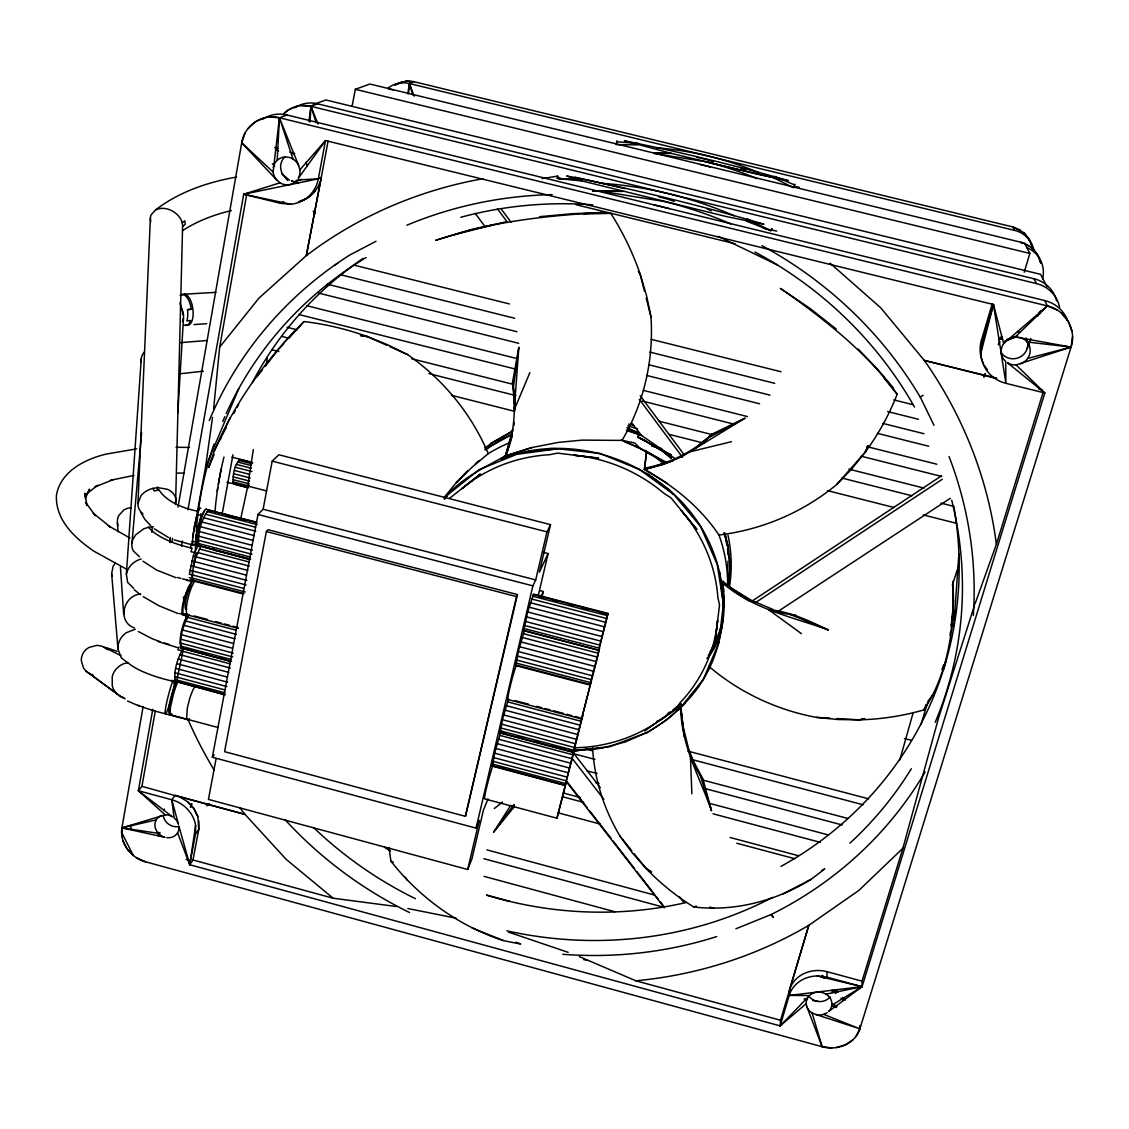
<?xml version="1.0" encoding="UTF-8"?>
<svg xmlns="http://www.w3.org/2000/svg" width="1129" height="1129" viewBox="0 0 1129 1129"><rect width="100%" height="100%" fill="white"/><g stroke="black" fill="none" stroke-linecap="round" stroke-linejoin="round"><path stroke-width="1.5" d="M177.817 412.904L183.491 318.195L183.505 314.398L179.92 302.812M178.015 507.048L241.705 142.847C244.132 125.601 262.549 113.083 279.442 117.769L1047.387 305.931C1065.197 309.713 1076.981 329.753 1071.068 347.097L859.889 1028.829C855.105 1044.099 836.73 1051.014 822.11 1046.696L145.599 861.822C131.049 857.969 119.448 843.278 121.904 827.896L143.143 706.5M507.965 699.543L581.491 718.947L597.523 657.473L599.513 647.933L589.874 685.049L515.882 665.63L518.31 651.546L524.35 630.815L598.638 650.219L523.757 630.518L527.638 611.96L533.622 594.108L608.037 613.442L599.231 648.455M951.098 626.651L952.735 612.652L952.89 581.379A383.352 361.139 22.7 0 1 953.426 599.781C952.777 638.054 945.354 677.569 923.889 709.929A257.539 255.281 -9.8 0 1 859.423 719.85L837.76 719.512L816.253 717.381A227.564 216.458 -2 0 1 708.871 666.392M514.951 410.25L514.245 393.061L512.58 382.054L518.818 347.45L514.274 409.672C514.132 425.435 511.254 441.199 505.439 455.876C483.988 467.773 460.83 478.414 444.755 497.96M665.037 463.215A154.25 145.683 22.7 0 0 646.635 451.402L622.037 440.409L582.381 440.112L558.615 442.356L532.084 447.507L505.369 456.031L506.229 454.662L501.107 459.037C580.645 427.298 679.418 469.156 711.905 548.412C727.217 585.499 727.344 628.416 710.861 665.136C697.75 694.363 674.281 716.746 646.903 732.707L667.041 719.653L684.611 703.946M152.768 709.224L138.387 790.737L172.525 816.831A12.49 10.994 33.7 0 0 165.173 814.828L138.387 790.737L141.944 786.334L179.582 796.862L187.597 801.717L193.906 808.547L197.9 816.662L198.76 829.476L193.017 860.002L189.728 864.743L780.167 1025.894L806.191 1003.695A12.927 11.403 9.7 0 1 808.209 996.949L780.167 1025.894L780.534 1020.249L808.816 925.3L858.802 890.471L902.89 848.26L938.411 718.467L974.496 605.37M529.91 372.528L514.274 409.672L514.358 404.168A148.901 140.8 44.4 0 0 513.342 387.572L512.58 382.054L514.358 404.168M727.64 576.792L727.993 561.169M728.149 554.212L728.304 547.269L725.03 533.142M175.559 504.522L182.602 226.308C182.7 219.28 177.366 213.48 171.382 210.488A18.064 13.717 33.2 0 0 159.034 208.682L155.576 209.938L151.117 214.806A15.651 11.897 33.3 0 0 150.778 221.623M187.978 509.814L243.695 194.216L280.571 203.361L290.633 204.208A33.955 31.894 62.1 0 0 318.322 178.805L325.491 140.56L298.324 178.241A14.155 13.294 62.1 0 0 299.862 169.858L325.491 140.56L993.478 304.52L982.188 342.708L980.861 353.151A35.14 33.334 -21 0 0 1005.911 383.338L1044.847 392.991L1007.477 362.762A14.649 13.887 -21 0 0 1016.086 364.893L1044.847 392.991L862.062 986.675L826.978 977.178L827.12 971.716L862.02 981.157L862.062 986.675L828.63 1011.513A12.927 11.403 9.7 0 0 827.642 995.312A12.927 11.403 9.7 0 0 809.437 995.552L789.185 995.425L780.167 1025.894M157.51 490.438L157.623 486.938M143.03 513.85A18.854 14.677 -10 0 1 137.936 503.506L150.397 218.08M134.379 627.922C116.71 621.867 123.329 594.997 140.702 594.066M179.045 647.016L177.916 649.824L183.025 650.939L176.576 681.464L171.453 680.364L171.848 680.999A59.498 17.104 11 0 1 130.908 665.108L121.269 657.812L118.023 649.316L111.644 573.828L113.055 566.321L115.229 563.188M277.212 160.304L279.442 117.769L287.034 115.003L1044.734 300.54A34.872 33.009 -22.9 0 1 1067.611 320.565M310.023 122.073L310.912 106.309L317.701 103.84L1034.023 278.764A32.939 31.259 -24.6 0 1 1056.631 300.836M598.342 650.756L608.037 613.442M831.861 1005.177L862.062 986.675L789.185 995.425L789.496 989.907L808.816 925.3A425.986 401.712 22.7 0 1 635.867 980.791L579.389 956.644M170.352 537.432L170.027 542.696A18.487 15.227 -19.4 0 0 170.013 538.561M139.516 556.766L133.377 550.966A18.501 15.227 -19.4 0 1 133.222 538.773L135.692 534.864L143.566 528.908L148.421 527.271L150.665 529.614A60.966 26.362 8.3 0 0 192.128 548.087L190.942 551.756L196.206 552.744L192.636 570.949L192.071 581.379L186.864 580.405L187.569 579.996A59.809 26.659 8.1 0 1 182.475 578.838M951.394 631.421L953.426 599.781M133.674 588.35L127.662 582.381L126.363 574.195L141.294 358.401M240.929 460.11C234.79 460.815 231.671 477.962 233.816 484.143L248.479 487.911M408.599 93.651L409.319 83.518L413.948 81.697L1012.882 226.957L1023.961 232.673L1030.932 242.791M953.836 625.664L958.902 553.563M151.836 532.338L152.232 527.102M565.05 785.53L574.548 748.95L565.05 785.53L492.413 766.182L494.615 753.184L500.655 732.34L505.75 733.681M728.177 587.249L730.11 564.768L728.304 547.269L723.957 532.676M131.966 542.95L141.619 432.59M121.876 836.391L121.904 827.896L165.173 814.828M246.729 194.386L219.689 347.097L213.635 408.74M568.48 750.319L573.56 751.66L573.222 752.436L500.147 733.06L502.419 719.709L508.459 698.893A19.038 1.228 -75.3 0 1 509.786 688.083A19.038 1.228 -75.3 0 1 516.362 665.052L515.882 665.63M242.975 593.953L193.708 581.026L192.325 578.062L192.579 571.429M224.502 694.787L175.207 681.267C173.457 669.92 177.888 658.094 183.152 648.159M230.725 661.594L181.007 647.947C179.186 636.53 183.717 624.577 189.009 614.599A18.812 4.163 -74.7 0 1 187.019 603.041A18.812 4.163 -74.7 0 1 194.936 580.659M513.921 425.506L514.203 422.472M249.707 559.659L198.831 545.632C197.561 533.467 200.99 519.834 208.456 510.11L256.41 522.092M177.606 832.793L189.728 864.743L195.486 834.077L195.613 825.525A29.989 26.39 33.7 0 0 171.777 799.769L138.387 790.737M269.267 116.964L279.442 117.769L273.119 172.017A14.155 13.294 62.1 0 0 276.704 179.977L280.048 182.813A14.155 13.294 62.1 0 0 297.167 180.019L318.322 178.805L321.285 177.309L328.102 141.012M731.437 441.707L690.863 451.586L712.498 433.889L744.942 418.224L682.029 456.61L663.527 464.485L644.405 469.452L646.635 451.402L644.405 469.452C673.561 485.625 700.248 507.189 718.975 535.019A154.25 145.683 22.7 0 1 727.683 585.274M204.702 510.802A18.995 4.29 -75.1 0 0 196.629 532.733A18.995 4.29 -75.1 0 0 198.224 545.942A18.911 4.234 -74.9 0 0 193.285 556.117L189.347 574.308L192.099 575M741.287 594.602A157.651 156.804 -50.9 0 1 722.856 581.252L722.715 583.016C725.679 608.616 725.072 638.308 706.895 658.546M950.068 635.401L950.477 631.901M212.534 417.363L205.577 466.884L192.523 538.096M308.965 121.495L310.912 106.309C301.528 104.009 291.183 106.592 284.099 113.21M514.274 409.672L515.007 404.055M513.342 387.572L518.818 347.45M1016.086 364.893L1071.068 347.097L1072.55 336.569M407.837 93.862L409.319 83.518L1014.618 230.401A27.788 26.475 -28.9 0 1 1033.981 250.412M195.613 825.525L189.728 864.743L178.862 825.991A12.49 10.994 33.7 0 1 166.81 837.676M728.939 587.362L730.11 564.768L727.499 549.117M240.731 518.691L247.787 486.063L253.333 449.61M266.289 364.582L267.347 357.639M217.191 491.157L217.784 487.686M218.377 484.214L221.185 468.902M171.947 541.737L172.554 538.265M181.543 546.224L182.461 541.031M141.944 786.334L155.308 710.861M573.222 752.436L590.792 682.608M222.215 513.737L232.969 454.747M483.113 178.664A425.986 401.712 22.7 0 0 306.34 255.591L321.285 177.309L306.34 255.591L258.922 298.155L219.689 347.097M216.105 758.646L208.442 799.388L467.702 869.499L479.232 820.388L476.057 828.136L212.351 757.249L257.962 514.499L263.128 509.235L272.188 461.14L278.891 454.775L550.529 524.646L539.352 572.177L548.144 553.549L543.049 552.236M266.359 531.533L224.586 751.66L465.43 816.338L517.477 594.574L268.067 529.727L266.359 531.533L516.489 596.606L517.477 594.574M352.079 106.324L355.31 89.304L369.86 84.026L1024.525 243.13L1029.846 253.432L1024.215 272.272M656.753 721.459L661.326 719.653L680.561 706.091L683.017 726.187L688.521 748.414L692.557 759.182L703.085 779.532L711.468 810.58C699.373 776.117 679.206 741.781 680.985 704.03L672.785 709.943M190.476 548.045L191.493 543.063M999.236 343.738L999.687 341.607L998.248 344.797M137.936 503.506L140.885 495.871A19.461 15.143 -10 0 1 152.937 488.363L157.933 487.643L167.402 489.294A18.854 14.677 -10 0 1 176.152 501.925M465.43 816.338L516.489 596.606M476.057 828.136L532.888 585.866L535.696 579.925L546.972 531.9L550.529 524.646M538.279 595.435L548.144 553.549M542.118 596.606L543.317 591.511L539.902 590.636M193.299 566.829L196.009 556.865L200.934 546.309L199.72 546.591M157.693 835.629L158.526 832.313M980.861 353.151L993.478 304.52L1003.639 343.498A14.649 13.887 -21 0 0 1005.699 361.449L1005.911 383.338L993.478 304.52M720.782 630.674L718.975 637.278L713.528 648.498L708.32 655.3M505.369 456.031L512.735 429.161M899.813 759.859L913.206 712.554M983.585 363.947A34.943 33.15 -21.2 0 1 981.454 340.252L992.193 303.913M574.209 749.712L582.762 715.673L582.451 716.365M565.403 784.683L556.964 818.229L484.778 798.909A18.784 1.171 -75.1 0 1 486.909 786.236A18.784 1.171 -75.1 0 1 492.95 765.391L492.413 766.182M946.412 659.844L943.392 669.807M126.363 574.195C127.76 566.744 134.012 560.887 141.21 558.968M920.996 724.465L928.179 700.855M951.267 624.972L955.882 609.801M862.02 981.157L902.89 848.26M975.047 603.789L996.385 544.277L1043.252 391.932M185.481 615.122A18.826 4.191 -74.6 0 1 185.41 595.675L188.515 586.755L193.271 579.318M182.432 321.567L183.491 318.195M952.311 585.302L959.297 563.667M158.879 835.77L159.979 832.468M276.704 179.977L241.705 142.847L245.035 133.095M190.773 807.15L191.902 803.876M190.42 807.066L191.563 803.777M514.118 805.203L513.046 808.237L493.641 832.115L510.703 805.4M1027.235 348.409L1030.862 338.502M1039.908 313.749L1041.107 310.447M925.413 705.95L925.907 704.609M941.925 669.539L943.773 664.586M214.129 454.507L208.71 467.533A383.352 361.139 22.7 0 1 214.383 450.852C234.776 402.051 266.67 358.74 304.011 321.553A244.344 202.599 25.8 0 1 367.504 336.625L387.896 344.881L407.625 354.633A216.218 200.158 39.8 0 1 488.292 453.632A154.25 145.683 22.7 0 1 509.729 442.695M186.807 591.215L185.198 595.491A18.84 4.46 -71.5 0 0 184.479 615.051L179.596 613.47M514.147 805.33L513.046 808.237L514.316 805.259M924.905 707.276L923.889 709.929M467.702 869.499L471.936 858.901L483.381 810.255L488.038 798.895M556.964 818.229L566.419 781.847L566.052 782.665M220.211 439.844L221.566 436.598M205.577 466.884L238.741 388.672M836.787 484.44L865.294 452.08L868.088 445.772L865.294 452.08L851.689 468.958L836.787 484.44A228.34 225.546 13.3 0 1 718.975 535.019M319.944 182.277C316.557 191.761 308.457 199.353 298.649 201.795M1037.636 316.275L1039.767 311.548M541.172 596.267L543.317 591.511M983.811 376.705L985.25 373.516M983.994 377.086L985.448 373.911M186.878 591.003L192.551 580.955M85.268 498.482L89.572 489.139L88.062 492.131M579.262 179.045L558.813 178.777L557.655 176.11L556.992 178.424L582.465 181.035L726.399 216.57L763.91 224.219C699.161 205.069 632.96 188.952 566.673 175.983L582.465 181.035M214.383 450.852L230.147 417.857M855.937 1036.493L859.889 1028.829L859.875 1025.442M222.244 434.961L226.35 427.341M233.745 413.609L235.382 410.547M237.034 407.498L238.671 404.45M1000.492 339.561L1001.606 337.642L998.798 339.688M195.486 834.077L198.76 829.476L198.887 820.952M500.147 733.06L500.655 732.34M444.558 499.06L447.578 494.911L479.091 469.692L516.63 454.338L557.909 448.749L600.049 453.449L639.451 469.495L673.745 494.403L700.516 526.368L717.197 564.232L723.393 604.015L718.834 642.937L703.325 679.348L678.839 709.802L699.345 685.628M493.641 832.115L513.667 805.033M212.351 757.249L214.129 754.878M171.777 799.769L178.453 824.198A12.49 10.994 33.7 0 0 174.134 817.961L171.777 799.769L175.178 795.324L245.064 814.432L286.131 859.324L333.126 898.218L395.969 906.474M928.532 700.502L932.794 694.984M444.389 499.004L447.578 494.911L444.417 498.171M256.904 376.832L262.154 370.157M265.301 366.163L277.889 350.145M1003.639 343.498L1047.387 305.931L1057.337 310.108M443.866 497.776L455.467 483.607L471.866 467.392L488.292 453.632M289.377 337.599L304.011 321.553M279.032 348.889L283.633 343.865M456.271 482.591L467.759 470.581M283.859 342.666L299.721 326.309M1006.758 340.196A14.649 13.887 -21 0 1 1015.225 336.978L1047.387 305.931L1044.734 300.54M695.45 448.382A152.161 149.24 34.2 0 0 708.447 437.756L712.498 433.889C693.813 452.052 669.412 462.622 644.588 469.41L667.422 483.537M247.787 128.791L255.112 121.904L264.271 117.811M283.21 114.593L287.853 110.233L296.546 106.366M315.076 191.14L307.737 197.857L300.173 201.145M690.863 451.586L695.055 447.832M475.281 463.878L479.049 460.533M485.075 450.019L500.768 439.534L512.425 433.875M449.652 498.228L480.389 474.025L461.916 488.645A154.391 145.246 22.8 0 1 549.498 454.719L557.627 453.124L598.666 458.176L574.012 455.227A154.391 145.246 22.8 0 1 663.866 493.274L670.936 497.79L696.903 529.459L681.309 510.562A154.391 145.246 22.8 0 1 717.846 597.283L719.54 605.003L714.869 643.431L717.607 620.498A154.391 145.246 22.8 0 1 680.434 702.337L676.003 708.546L644.744 730.985M494.276 808.533L502.49 802.126M85.776 494.573L97.687 485.315L94.991 486.881L113.154 479.684M485.145 449.3L488.321 446.844L485.47 448.905M206.692 805.908L209.5 803.777M999.052 338.573L1001.86 336.47M182.602 226.308L185.184 224.403L184.874 220.832L182.263 222.766M933.993 425.294L920.333 397.267L923.127 395.206M667.324 713.895L670.061 711.919M155.576 209.938C178.961 191.817 207.736 182.192 236.554 177.027M484.807 447.705L491.863 443.471M821.827 870.586L824.72 868.836A383.352 361.139 22.7 0 1 810.749 879.519C776.131 900.886 734.372 911.893 693.7 906.954A247.604 243.525 -14.5 0 1 645.802 868.187L632.24 852.748L620.047 836.222A218.73 201.385 7.5 0 1 592.584 747.948M852.974 1039.781L845.466 1044.847L836.462 1047.557M751.759 601.291L941.558 475.803M755.357 602.717L942.235 479.289M778.516 611.099L950.336 498.284M182.446 230.725C197.265 220.959 214.143 214.679 231.332 210.573M827.176 1012.699L823.69 1014.364A12.927 11.403 9.7 0 1 815.745 1014.463L812.076 1012.882A12.927 11.403 9.7 0 1 807.037 1007.223L806.191 1003.695M491.284 443.302L512.665 431.08M512.806 430.982L490.536 443.584L487.587 447.945L512.185 434.312M708.447 437.756L744.942 418.224M376.028 241.253L349.807 254.999A399.595 377.072 22.6 0 0 209.246 420.581M783.103 893.886L810.749 879.519M280.571 203.361L283.704 201.752M226.943 482.337L234.62 483.918M176.124 681.902L177.366 681.309A18.572 3.994 -74.1 0 0 169.505 703.748A18.572 3.994 -74.1 0 0 171.65 714.092M401.995 81.754L394.713 84.985L405.946 81.076L413.948 81.697L405.946 81.076M1004.697 341.156L1017.737 336.329M735.91 928.786L771.079 914.546A399.595 377.072 22.6 0 0 925.032 772.053M313.142 104.588L325.886 99.959L1040.613 274.347L1047.049 286.822M696.283 906.037L693.7 906.954M532.084 447.507L505.439 455.876L512.1 435.752A154.842 127.916 46.5 0 1 511.084 439.675M290.633 204.208L243.695 194.216L280.048 182.813M644.405 469.452L672.884 460.914M506.371 221.736L471.273 229.526L435.667 240.322A383.352 361.139 22.7 0 1 453.971 234.761C502.588 220.183 553.182 215.202 603.648 212.45L610.845 213.409A254.096 220.522 51.1 0 1 640.214 274.333L646.508 295.558L650.996 316.939A225.038 215.71 48.3 0 1 622.037 440.409M602.082 748.075L625.268 741.951L647.1 732.425L609.759 746.706L573.334 750.616L602.082 748.075L574.802 750.785M1027.672 358.429L1071.068 347.097L1015.225 336.978M135.198 629.22L126.081 632.776L122.454 636.079A18.191 16.766 -36.7 0 0 118.037 649.316M453.971 234.761L491.242 225.363M859.423 719.85L864.56 718.608L859.423 719.85L836.984 718.566M161.56 815.491A12.49 10.994 33.7 0 0 155.012 826.64A12.49 10.994 33.7 0 0 164.933 837.309L121.904 827.896L156.254 819.837M826.033 994.169L862.062 986.675L817.311 975.964A31.019 27.364 9.7 0 0 789.185 995.425M243.695 194.216L318.322 178.805M110.43 480.277L134.097 475.38M542.061 178.608L557.655 176.11M179.525 373.812L203.347 371.215M128.381 662.723L125.22 663.231A18.332 17.542 -39.9 0 0 112.237 676.483L112.251 685.91A18.925 18.12 -40 0 0 120.845 696.635L125.107 698.809M573.998 748.174L577.117 747.694A154.391 145.246 22.8 0 0 663.4 717.592M1006.955 339.448L1011.161 338.531A13.83 13.139 -22.8 0 0 1014.929 336.414M180.598 342.637L207.313 340.478M148.421 527.271L153.445 526.693M524.83 451.91L557.909 448.749L549.654 448.552M184.083 294.203L215.907 292.355M539.549 216.683L572.883 213.649L603.648 212.45M194.061 324.573L206.692 323.684M136.68 448.862L106.394 454.041C85.014 459.122 60.684 471.301 56.45 495.137C55.067 520.06 75.333 538.547 94.116 551.319L126.448 569.157M583.27 213.988L610.845 213.409M801.392 633.637L768.482 609.618C789.665 611.255 809.338 620.978 828.376 629.968C792.332 616.928 752.422 608.997 722.715 583.016L751.491 600.346L773.196 609.547M653.889 153.304L671.261 153.346L757.277 174.162L788.324 180.626C734.344 165.173 679.404 151.865 624.337 140.8L671.261 153.346L653.804 153.149M592.796 190.999L622.827 191.351L593.05 191.182M177.451 473.079L184.394 473.107M637.645 144.879L616.222 144.611L616.815 140.927L617.337 141.831L638.915 143.496M176.025 447.267L189.489 447.437M574.633 750.517L578.104 750.658M817.311 975.964L826.978 977.178M816.253 717.381L830.069 718.171M301.274 105.561L310.912 106.309L1036.394 283.562A33.376 31.654 -24.2 0 1 1059.637 307.554M999.236 338.686L1002.707 339.067M1027.192 342.002L1071.068 347.097M807.037 1007.223L822.11 1046.696L831.678 1047.938M768.482 609.618A152.669 146.474 -0.1 0 0 790.441 614.543L796.03 615.277M121.904 827.896L158.342 833.315M224.671 513.907L225.687 514.259A19.01 4.121 -75.1 0 1 226.322 515.84M367.504 336.625L360.56 335.525L367.504 336.625L386.753 345.262M202.43 515.445L197.279 514.626A18.995 2.314 -79.2 0 0 192.876 537.418A18.995 2.314 -79.2 0 0 194.371 544.178L197.575 544.742M653.79 153.403L705.498 161.687L781.917 179.68M599.767 191.027L664.021 201.456A393.174 371.695 22.6 0 1 730.9 223.994M583.707 959.622L587.207 960.257M804.046 998.911L807.517 999.532M812.725 1000.449L818.158 1001.465A12.772 11.29 9.5 0 0 830.14 996.78M407.837 908.52L456.201 918.216M818.158 1001.465L816.196 1001.07A12.772 11.29 9.5 0 1 808.463 995.552M763.26 228.312L776.724 231.092M795.818 186.595L799.12 187.287M621.119 440.084L634.823 443.048L640.58 448.735L655.3 457.273L663.471 463.356M193.567 545.293L174.12 539.86M515.798 942.292L520.667 943.971A383.352 361.139 22.7 0 1 503.252 940.528C459.037 926.175 419.607 897.71 390.93 861.159A238.713 221.072 -18.7 0 1 389.152 847.484M574.816 177.126L625.029 188.628M184.719 613.71L188.021 614.472A18.727 4.996 -76.1 0 0 180.146 643.163L181.303 648.06L182.461 648.78M174.685 679.432L225.01 692.825M355.31 89.304L1029.846 253.432M576.086 204.716L735.05 243.751M996.611 378.159L924.284 360.391L880.648 307.723L830.097 263.198M174.586 676.539L224.713 689.861M1038.708 389.011L1042.081 389.844M353.871 265.089L509.362 303.927M651.193 339.335L781.056 371.751M893.829 399.92L912.627 404.605M341.861 275.053L514.655 318.265M649.81 352.079L774.706 383.324M887.62 411.563L918.413 419.268M327.156 284.155L516.969 331.714M648.639 364.723L770.049 395.15M882.92 423.431L923.959 433.719M996.639 378.554L924.284 360.391A425.986 401.712 22.7 0 1 996.385 544.277M318.773 293.131L518.677 343.301M646.818 375.477L759.591 403.773M877.473 433.367L928.73 446.237M307.003 305.761L516.969 358.585M643.29 390.366L747.412 416.559M866.903 446.618L936.887 464.231M298.748 314.483L515.882 369.183M642.401 401.063L733.017 423.897M861.258 456.215L941.614 476.452M174.939 672.757L226.887 686.573M286.978 327.241L297.223 329.823M411.662 358.726L512.439 384.17M659.336 421.272L712.286 434.651M848.923 469.156L924.086 488.137M282.137 336.484L288.953 338.22M428.921 373.614L515.967 395.63M628.613 424.123L633.736 425.407M669.582 434.482L703.72 443.118M841.966 478.075L911.95 495.772M940.965 503.111L952.918 506.145M272.075 349.835L278.919 351.571M451.544 395.333L514.782 411.365M651.518 446.026L661.777 448.622M827.571 490.649L894.224 507.542M923.282 514.909L955.755 523.136M189.785 570.216L246.037 584.949M189.347 577.582L191.817 578.203M509.856 901.408L486.867 895.17M272.188 461.14L546.972 531.9M251.852 462.297L231.897 457.146M239.616 459.418L252.741 462.805M175.701 668.368L227.719 682.184M242.566 460.533L249.1 462.213M238.685 460.336L251.823 463.737M237.626 462.043L250.779 465.43M236.525 464.414L251.344 468.225M235.467 467.279L251.936 471.527M234.507 470.454L249.34 474.293M233.731 473.728L250.201 477.976M233.181 476.847L249.65 481.109M232.899 479.613L249.354 483.875M232.899 481.843L249.326 486.091M247.787 486.063L266.529 490.903M233.181 483.367L247.957 487.178M234.507 483.974L245.967 486.938M263.128 509.235L535.696 579.925M190.632 565.615L193.384 566.321M181.529 650.939L230.09 663.824M257.962 514.499L532.888 585.866M208.456 510.11L256.876 522.699M533.184 594.503L607.769 613.894M225.856 514.951L236.074 517.604M239.489 518.493L244.598 519.82M538.801 596.281L543.853 597.594M552.293 599.795L557.359 601.108M569.171 604.184L574.224 605.497M582.663 607.684L587.729 608.997M599.541 612.073L607.966 614.261M207.002 511.55L257.186 524.604M532.436 596.154L607.19 615.587M205.365 514.147L255.648 527.229M531.434 598.949L606.329 618.424M203.686 517.717L255.733 531.251M530.249 602.688L605.257 622.206M202.077 522.021L254.166 535.583M528.951 607.134L604.043 626.68M200.637 526.749L252.741 540.325M527.638 611.96L602.759 631.534M199.48 531.59L251.569 545.18M526.41 616.843L601.503 636.431M198.676 536.204L252.402 550.218M525.338 621.43L600.374 641.018M198.295 540.255L251.95 554.254M524.505 625.424L599.443 644.984M198.337 543.458L250.229 557.02M523.969 628.514L598.765 648.046M249.255 558.968L215.949 550.613A19.01 4.121 -75.1 0 1 214.228 548.835M198.831 545.632L250.61 559.151M191.803 580.348L189.785 579.826L192.043 581.28M199.297 548.962L249.269 562.016M523.334 633.651L597.763 653.112M197.617 552.561L249.34 566.081M522.148 637.433L596.676 656.923M904.442 738.535L911.032 740.243M196.009 556.865L247.773 570.413M520.85 641.879L595.463 661.411M194.583 561.593L246.362 575.155M519.538 646.691L594.179 666.251M193.426 566.391L246.87 580.405M518.31 651.546L592.937 671.106M517.265 656.076L591.822 675.636M192.255 574.929L243.92 588.477M516.447 659.985L590.904 679.531M192.325 578.062L245.219 591.949M515.925 663.005L590.241 682.523M192.819 580.137L244.09 593.558M515.727 664.925L589.888 684.4M176.83 663.654L227.127 677.033M709.605 907.095L714.332 908.337M194.061 615.94L207.538 619.496M215.964 621.712L221.016 623.053M224.389 623.942L229.441 625.268M232.814 626.158L237.866 627.498M515.134 700.657L528.471 704.171M536.811 706.373L541.807 707.7M545.138 708.575L550.148 709.901M553.478 710.776L563.484 713.415M566.814 714.29L571.824 715.617M575.155 716.492L580.151 717.818M187.781 615.037L238.431 628.416M187.386 617.351L236.328 630.264M507.429 701.829L580.927 721.233M687.9 751.124L868.624 798.838M185.706 621.006L236.398 634.399M506.229 705.667L579.84 725.114M184.098 625.339L234.846 638.76M504.931 710.141L578.612 729.616M690.962 759.281L862.993 804.737M182.672 630.038L233.449 643.459M503.633 714.925L577.342 734.429M181.543 634.78L232.306 648.201M502.419 719.709L576.115 739.213M180.767 639.212L233.181 653.098M501.389 724.126L575.028 743.63M231.53 661.354L181.007 647.947M204.321 547.212L214.496 549.922M191.817 560.803L194.287 561.452M585.824 749.063L592.626 750.856M703.282 780.181L847.978 818.511M180.414 643.064L232.757 656.937M500.599 727.909L574.139 747.398M180.499 646.042L231.05 659.449M500.119 730.773L573.518 750.221M517.618 736.828L522.699 738.183M534.567 741.33L539.648 742.67M551.516 745.817L556.611 747.172M559.998 748.075L565.093 749.416M499.964 732.523L573.207 751.942M177.422 647.58L158.074 641.498M574.449 753.946L594.912 759.38M705.738 788.762L842.135 824.946M499.625 735.318L572.657 754.694M230.316 668.029L179.85 654.637M498.411 739.185L571.556 758.603M228.862 672.418L178.241 658.969M497.113 743.658L570.328 763.105M586.84 770.782L597.043 773.492M709.294 803.312L828.333 834.938M495.814 748.442L569.072 767.903M494.615 753.184L567.859 772.659M595.562 782.566L598.977 783.47M713.02 813.811L820.275 842.347M493.599 757.559L566.772 777.034M492.823 761.271L565.911 780.718M492.357 764.051L565.304 783.484M182.362 682.65L187.358 683.976M199 687.081L203.996 688.408M207.327 689.297L212.323 690.623M499.681 767.184L504.748 768.524M508.106 769.428L513.173 770.768M175.207 681.267L225.363 694.631M492.216 765.716L565.008 785.121M185.608 648.695L190.702 650.064M202.599 653.225L207.694 654.594M219.576 657.755L224.671 659.124M563.329 793.01L580.348 797.554M730.082 837.492L798.132 855.641M563.202 796.919L583.622 802.366M736.814 843.25L794.689 858.689M557.613 812.682L600.106 824.057M170.394 714.756L218.038 727.513M187.259 719.512L165.201 713.796A18.586 1.736 -75.5 0 1 167.163 700.333A18.586 1.736 -75.5 0 1 172.695 681.422M179.582 796.862L245.064 814.432A425.986 401.712 22.7 0 1 239.743 807.588M486.952 849.897L655.399 895.297M483.918 858.717L664.05 907.321M484.087 876.372L614.811 911.738M193.285 556.117L195.289 556.668M193.017 860.002L333.126 898.218M635.867 980.791L780.534 1020.249M186.087 859.395L189.474 860.312M558.079 177.62L563.089 179.045M508.516 932.117L568.183 952.34M274.728 147.433L278.059 148.449M289.716 152.02L294.725 153.558M175.997 577.709L156.86 570.159L142.903 561.184M815.745 1014.463L859.889 1028.829L823.69 1014.364M1023.495 243.328L1020.687 242.41C1030.622 244.937 1038.892 252.967 1040.769 263.156L1037.763 255.083L1032.301 248.408M105.604 647.453L117.091 651.306M713.288 161.8L706.683 159.626A326.747 314.525 20.2 0 0 696.551 157.326M674.182 201.343L665.87 198.591A389.533 368.647 22.5 0 0 659.082 196.996M627.823 425.732L637.448 428.893M831.48 1005.883L836.476 1007.534M626.412 430.417L641.47 435.413L674.168 457.922L637.73 436.471L638.351 435.046L641.47 435.413L631.972 423.304M178.156 613.583L158.723 605.68L143.214 596.634M123.795 697.736L120.845 696.635L89.247 673.434M275.391 149.748L278.595 150.99M639.197 438.052L671.205 454.874L663.104 451.501L644.024 439.929L637.687 437.304M139.079 706.006L127.549 701.01M746.579 221.185L770.98 230.796L771.996 228.552L770.5 230.598L747.327 218.97M297.971 183.448L291.465 180.88L298.395 183.166M627.357 429.81L641.47 435.413L627.385 428.441M832.158 1004.217L837.041 1006.165M472.134 927.925L503.252 940.528M790.441 614.543L828.376 629.968M1020.616 230.189L1012.882 226.957L1014.618 230.401M774.466 176.406L794.477 184.86L795.028 184.21L793.377 187.668L774.014 178.001M137.075 858.153L145.599 861.822M389.971 346.702L407.625 354.633M627.061 427.595L639.353 433.169M718.284 236.37L777.599 265.075M104.291 647.326L120.944 655.61M393.287 862.33L390.93 861.159M706.796 208.625L711.199 210.827M168.461 537.475L154.264 528.795M1024.892 243.793L1028.801 245.812M289.461 180.203L281.883 173.894M666.181 462.17L640.58 448.735A141.619 134.012 22.6 0 0 624.972 441.905M129.962 538.011L108.172 525.677L110.628 527.257L93.312 513.258L95.358 515.798L85.677 502.377L86.975 505.552L84.816 493.218L85.169 496.661M138.387 631.563L151.399 638.351A58.976 16.06 11.2 0 0 159.796 641.54M748.852 600.727L722.574 582.889L724.366 606.739M645.802 868.187L651.532 872.082L645.802 868.187L633.99 853.538M117.035 693.883L86.002 671.078L83.49 668.001L81.288 660.536A14.367 13.985 -51.7 0 1 85.635 649.909L88.81 647.496L96.515 645.407A16.596 16.159 -51.8 0 1 107.537 649.669M140.377 594.658L134.196 589.691M836.293 329.118L810.199 308.556L780.393 288.445A383.352 361.139 22.7 0 1 796.679 299.848C833.654 326.86 870.261 356.919 897.16 394.261A259.388 245.91 77.3 0 1 865.294 452.08M647.016 473.333L673.745 494.403L667.648 488.307M671.205 458.191L663.104 451.501L670.965 458.092M835.926 993.52L832.158 990.091A12.772 11.29 9.5 0 1 832.115 991.869M840.964 998.107L843.476 1000.393M241.705 142.847L273.119 172.017M150.637 525.507L144.921 519.467L140.716 512.27M858.195 349.044L877.614 369.282L893.279 387.826M835.418 989.808L837.859 992.363M842.742 997.443L845.169 999.998M272.357 163.79L274.742 166.316M187.597 801.717L193.906 808.547L197.9 816.662M691.865 793.786L690.454 756.811L692.557 759.182M773.323 917.2L771.079 914.546L773.337 917.27M822.604 975.498L824.847 978.151M287.599 180.428L284.254 176.434A13.957 13.125 62.4 0 1 284.776 157.002A14.155 13.294 62.1 0 1 298.677 165.596L299.862 169.858M313.142 211.052L315.372 213.72M821.841 975.555L824.099 978.264M1061.641 313.297L1068.344 321.455L1072 331.305M1023.961 232.673L1029.182 239.052L1032.047 246.771L1031.299 244.118M209.655 509.913L210.516 510.957M883.668 377.523L897.16 394.261M620.047 836.222L631.845 850.871M566.744 781.367L587.221 807.729M589.38 810.495L610.93 838.24M613.089 841.02L634.653 868.765M636.812 871.546L654.058 893.745M656.217 896.511L658.362 899.291M660.521 902.057L663.753 906.22M566.222 781.466L664.388 907.787M573.405 752.93L600.332 787.689M571.528 757.573L603.874 799.318M679.348 896.708L683.652 902.269M475.14 213.353L484.609 226.026M501.516 209.458L510.985 222.159M640.242 395.771L684.372 455.058M497.423 208.823L506.879 221.524M639.31 399.313L682.396 457.174M703.085 779.532L700.206 775.171A148.012 136.962 6 0 1 692.613 761.525L690.454 756.811M405.325 877.233L407.202 880.154M640.214 274.333L638.478 271.383L640.214 274.333L644.518 291.381M692.613 761.525L700.206 775.171L711.468 810.58M180.428 306.636L182.461 310.461A15.693 8.482 79.4 0 1 182.672 314.539M122.906 840.668L126.942 848.712L133.25 855.472L121.537 832.101M1034.023 278.764L1036.394 283.562M152.923 488.363L154.236 491.016L158.977 489.788A52.343 27.124 6.5 0 0 198.351 511.338A18.995 2.314 -79.2 0 1 200.68 508.346M298.677 165.596L279.442 117.769L292.947 159.006M317.997 124.091L310.912 106.309L316.176 122.581M387.699 88.443A26.898 25.657 69.7 0 1 409.319 83.518L414.202 96.163M409.319 83.518L412.875 94.963M981.454 340.252L982.188 342.708M812.076 1012.882L822.11 1046.696M646.254 298.197L650.996 316.939M111.644 573.828L112.208 576.411M523.757 630.518L523.884 631.309M724.889 533.481L726.921 545.646M680.561 706.091L684.329 736.743M719.554 571.697L723.393 604.015L723.28 595.632M722.899 581.209L723.167 584.61M723.449 588.026L723.731 591.427M117.416 522.995L118.023 531.759M120.422 566.829L123.654 614.176M93.015 674.888A16.582 16.159 -51.6 0 1 86.002 671.092M137.879 705.188A50.41 9.709 12.5 0 0 165.653 713.838A18.586 1.736 -75.5 0 0 169.844 703.113M174.727 681.987A18.586 1.736 -75.5 0 1 171.523 697.087M171.114 698.625A18.586 1.736 -75.5 0 1 170.267 701.659M171.65 713.923A18.614 2.385 -75.1 0 1 170.112 714.939L170.366 707.784L173.443 694.321A18.614 2.385 -75.1 0 1 177.507 682.565M189.545 718.665A18.586 3.839 -74.1 0 1 186.638 718.129L187.315 707.968L189.672 698.653A18.586 3.839 -74.1 0 1 194.484 687.081M169.11 644.461A58.976 16.06 11.2 0 1 164.354 643.036M117.896 525.578A14.31 13.506 58 0 1 118.785 515.501L123.894 509.913L127.45 508.332A16.977 16.018 57.9 0 1 131.387 507.725M187.583 309.558A112.773 32.049 2 0 1 192.382 309.092M196.841 526.707A51.031 26.757 6.4 0 1 194.202 526.185M206.141 509.546A18.995 4.29 -75.1 0 1 207.299 509.532M186.779 609.124A12.49 2.78 -74.6 0 1 186.327 597.791A12.49 2.78 -74.6 0 1 192.734 585.217M195.331 541.92A49.732 26.39 6.3 0 1 191.916 541.214M200.948 513.582A18.995 2.314 -79.2 0 1 199.748 523.489M197.138 535.965A18.995 2.314 -79.2 0 1 196.404 538.632M198.563 546.097A18.995 2.865 -78 0 1 199.381 526.693A18.995 2.865 -78 0 1 206.466 509.334M182.376 294.923A15.623 6.873 82.5 0 1 192.876 309.05A15.623 6.873 82.5 0 1 186.087 324.827M184.112 325.067A15.637 7.282 81.8 0 0 190.603 320.467L186.821 320.946A15.651 7.663 80.9 0 0 187.499 309.727L191.281 309.261A15.637 7.282 81.8 0 0 180.104 295.177M180.809 578.401A59.809 26.659 8.1 0 1 177.507 577.498M141.28 362.197A14.86 12.856 44.8 0 1 144.399 351.966M705.498 161.687A329.301 316.755 20.2 0 1 757.065 178.636M656.429 147.8A322.442 310.757 20 0 1 759.154 172.751M700.051 164.509A333.803 320.664 20.4 0 1 710.042 166.993M1026.854 247.59A29.156 27.731 -27.5 0 1 1042.575 278.849M388.926 89.233A27.872 26.531 68.5 0 1 393.104 89.897M1019.755 337.388A14.649 13.887 -21 0 1 1030.227 350.032A14.649 13.887 -21 0 1 1020.56 363.933M1026.063 337.938A14.451 13.703 -21.4 0 1 1020.376 356.849A14.451 13.703 -21.4 0 1 1000.901 352.05M1017.497 331.587A14.451 13.703 -21.4 0 1 1019.6 332.293M273.232 167.671A14.155 13.294 62.1 0 1 284.748 156.987M301.429 179.243A13.957 13.125 62.4 0 1 295.629 181.219M292.213 153.727A13.957 13.125 62.4 0 1 294.302 153.727M305.973 162.223A13.957 13.125 62.4 0 1 307.144 166.429M178.608 826.583A12.348 10.895 33.7 0 1 163.282 815.787M163.776 810.594A12.348 10.895 33.7 0 1 164.495 809.041M335.172 265.103A393.174 371.695 22.6 0 1 337.98 263.029M911.315 768.736A386.682 365.104 22.6 0 1 849.911 843.165M772.518 897.428A386.682 365.104 22.6 0 1 506.865 930.832M415.401 898.698A386.682 365.104 22.6 0 1 313.608 827.585M195.345 551.898A386.682 365.104 22.6 0 1 195.571 543.374M195.811 538.251A386.682 365.104 22.6 0 1 196.009 534.821M196.248 531.406A386.682 365.104 22.6 0 1 214.087 444.078M222.738 421.484A386.682 365.104 22.6 0 1 224.812 416.7M226.223 413.524A386.682 365.104 22.6 0 1 366.135 257.525M460.801 217.29A386.682 365.104 22.6 0 1 592.753 204.829M755.005 252.049A386.682 365.104 22.6 0 1 914.504 407.089M951.705 500.232A386.682 365.104 22.6 0 1 935.193 722.32M214.312 770.303A425.986 401.712 22.7 0 1 188.063 719.61M174.572 684.103A425.986 401.712 22.7 0 1 173.513 680.801M716.717 936.562A399.595 377.072 22.6 0 1 562.778 954.301M409.531 912.542A399.595 377.072 22.6 0 1 285.256 819.894M186.454 619.638A399.595 377.072 22.6 0 1 185.904 616.166M183.787 600.473A399.595 377.072 22.6 0 1 183.406 596.973M406.892 225.221A399.595 377.072 22.6 0 1 552.137 194.597M653.959 204.913A399.595 377.072 22.6 0 1 669.215 208.682M761.934 245.628A399.595 377.072 22.6 0 1 920.333 397.267M949.052 456.525A399.595 377.072 22.6 0 1 973.311 615.517M263.001 119.095A33.644 31.57 63.6 0 1 287.034 115.003M987.395 369.705A34.943 33.15 -21.2 0 1 984.417 365.457M791.076 985.913A30.864 27.251 9.6 0 1 827.12 971.716M131.5 829.688A29.552 25.981 33.9 0 1 130.484 825.454M953.709 505.792A375.491 355.734 22.5 0 1 781.028 866.366M685.853 902.593A375.491 355.734 22.5 0 1 486.585 895.114M390.366 851.026A375.491 355.734 22.5 0 1 384.523 847.272M215.004 511.451A375.491 355.734 22.5 0 1 223.979 457.076M252.374 382.463A375.491 355.734 22.5 0 1 363.171 258.329M602.886 183.378A383.408 363.496 22.5 0 1 734.217 215.78M294.909 107.721A31.824 29.975 65.1 0 1 317.701 103.84M837.266 990.331A29.41 26.108 8.9 0 1 832.722 990.712M683.017 726.187A152.754 151.568 -2.2 0 1 680.999 704.03M510.745 440.973A154.842 127.916 46.5 0 1 510.026 443.542M509.659 444.812A154.842 127.916 46.5 0 1 508.854 447.338M508.445 448.58A154.842 127.916 46.5 0 1 506.187 454.648M721.6 624.93A154.25 145.683 22.7 0 1 709.802 652.379M665.489 462.636A158.78 145.542 73.8 0 1 644.941 468.083M728.007 535.329A149.917 142.056 22.5 0 1 729.376 587.348M745.408 170.239L740.737 167.911L745.38 170.281"/></g></svg>
